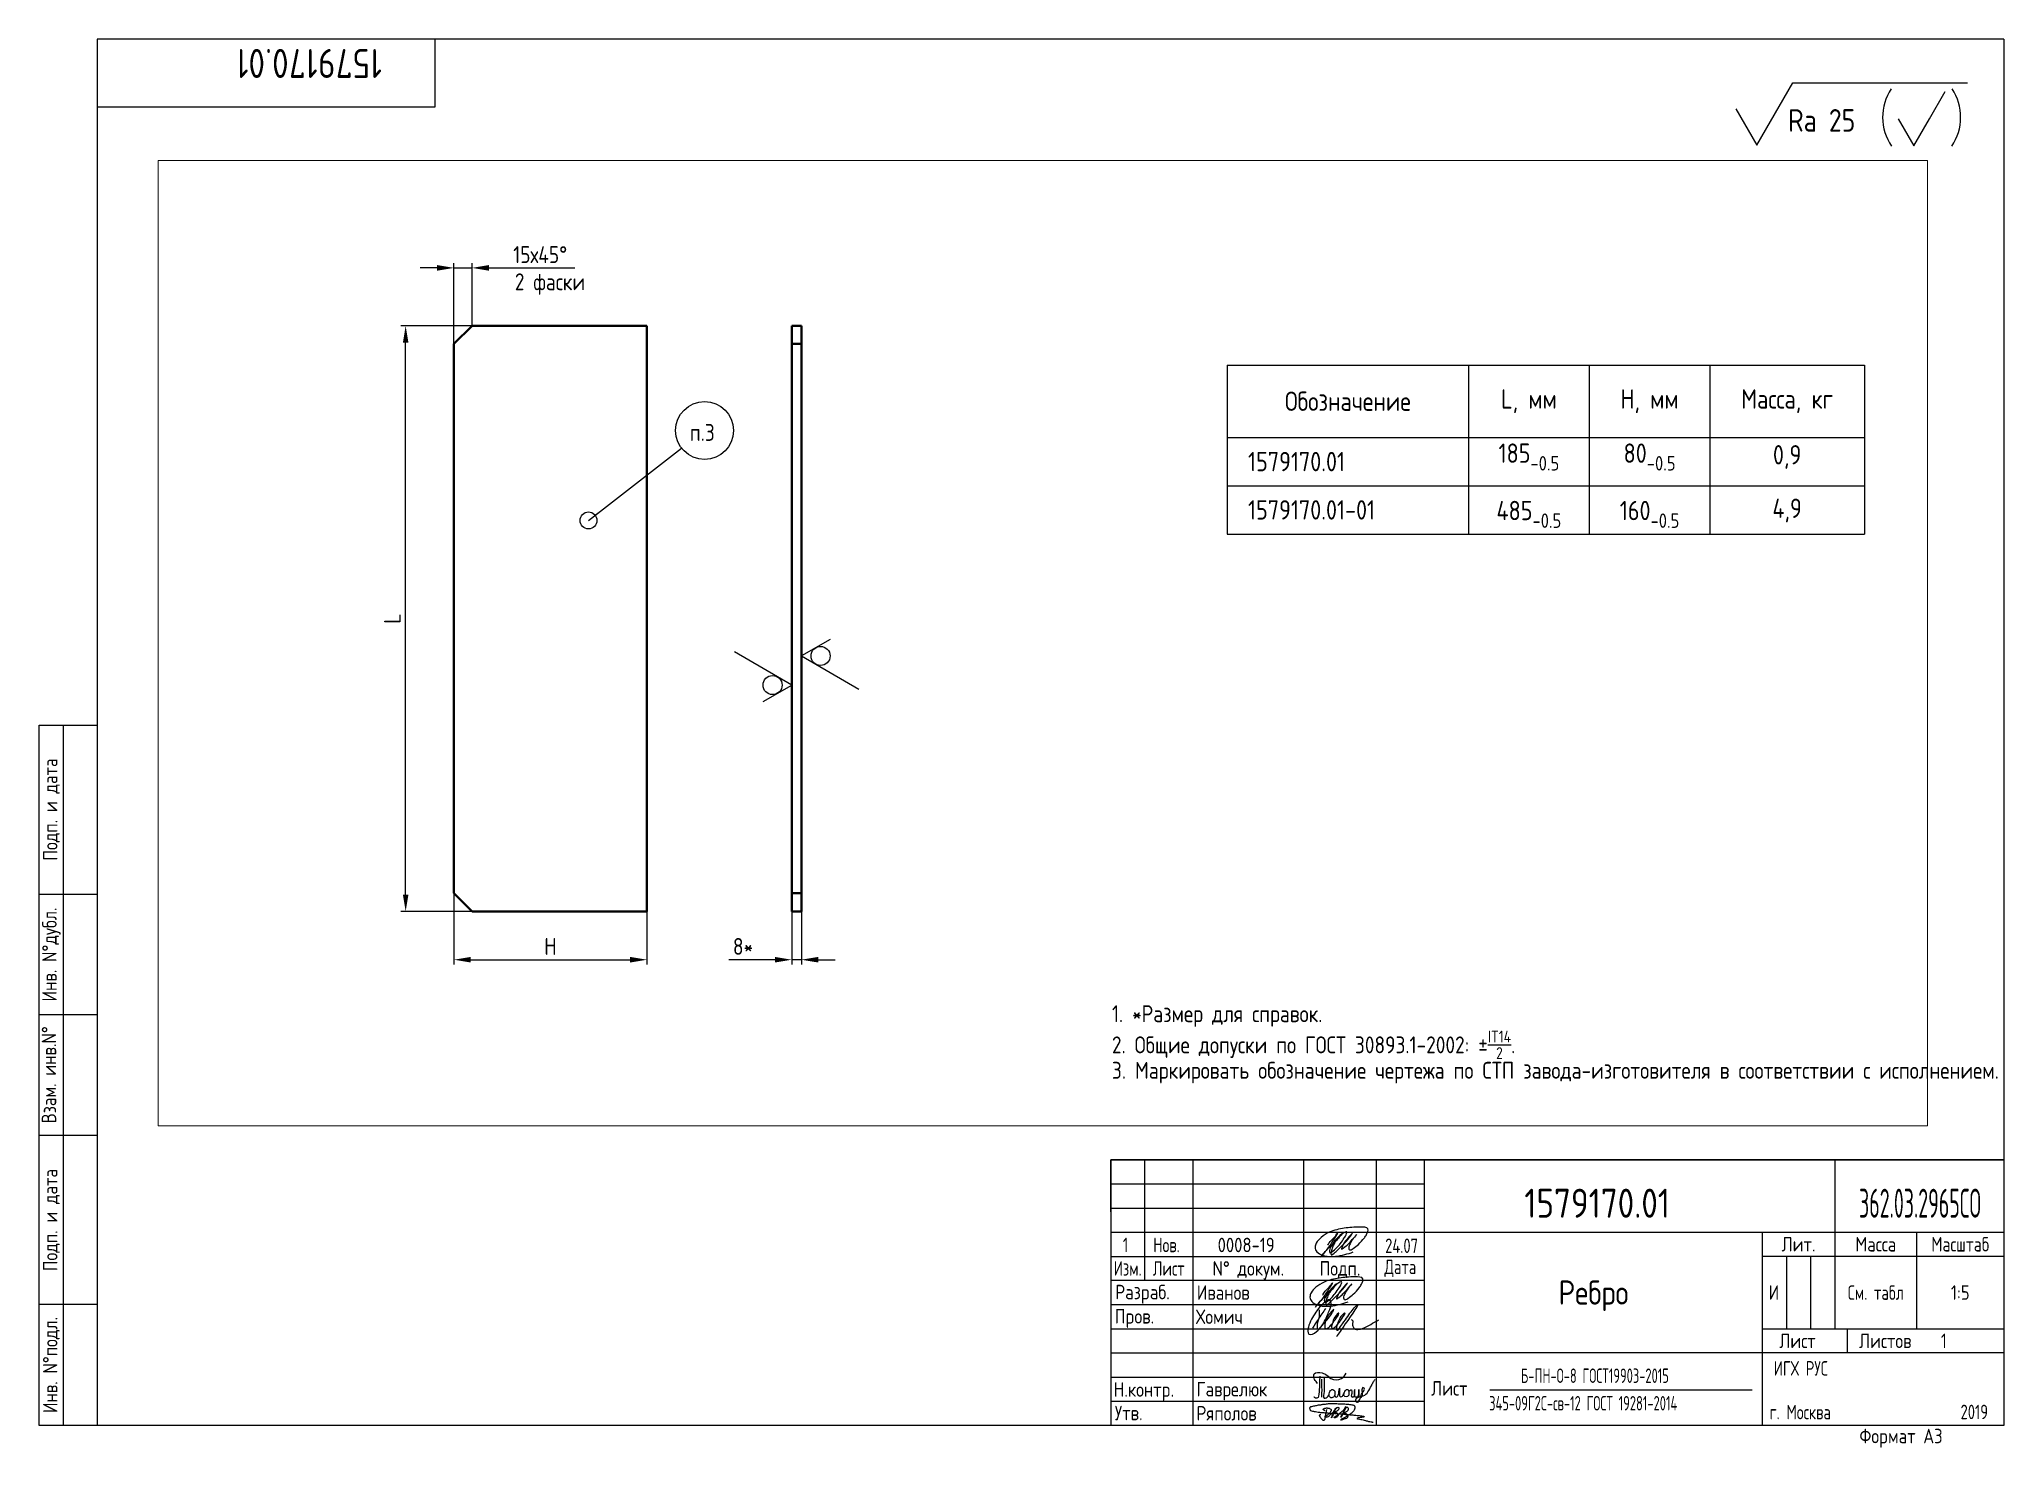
# Paper-space layout 'Лист1' of a CAD drawing. Header units: millimetres. Extents: x 7 to 414, y 0 to 291.
# The model-space entities are those that its viewports show. They can reach past a viewport. Long polylines and large blocks are cut down to what shows.
import ezdxf
from ezdxf.enums import TextEntityAlignment as Align

# ---------------------------------------------------------------- set-up
doc = ezdxf.new("R2010")
doc.units = ezdxf.units.MM
for name, color, linetype in [('12_SURFACE_FINISH', 7, 'Continuous'), ('Bord', 1, 'Continuous'), ('Cont', 6, 'Continuous'), ('Dim', 7, 'Continuous'), ('Text', 3, 'Continuous'), ('Textb', 6, 'Continuous'), ('Подписи', 10, 'Continuous')]:
    doc.layers.add(name, color=color, linetype=linetype)
doc.layers.add('AM_VIEWS', color=1, linetype='Continuous', lineweight=25, plot=False)
doc.layers.add('Con', color=6, linetype='Continuous', lineweight=40)
doc.layers.add('Основные', color=5, linetype='Continuous', lineweight=40)
doc.styles.add('Style1', font='romans.shx', dxfattribs={"width": 0.8})
doc.dimstyles.new('DIMSTYLE_1', dxfattribs={"dimtxt": 3.5, "dimasz": 3.5, "dimexe": 1, "dimexo": 0, "dimgap": 1, "dimtad": 1, "dimdec": 1, "dimlfac": 5, "dimtxsty": 'Style1', "dimcen": 0.09, "dimadec": 1, "dimazin": 2, "dimtp": 0.8, "dimtm": 0.8, "dimtfac": 1, "dimtdec": 1, "dimtofl": 0, "dimtmove": 0, "dimatfit": 3, "dimfxl": 1, "dimtolj": 1, "dimarcsym": 0})
doc.dimstyles.new('DIMSTYLE_1$0', dxfattribs={"dimtxt": 3.5, "dimasz": 3.5, "dimexe": 1, "dimexo": 0, "dimgap": 1, "dimtad": 1, "dimdec": 1, "dimlfac": 5, "dimtxsty": 'Style1', "dimcen": 0.09, "dimadec": 1, "dimazin": 2, "dimtp": 0.8, "dimtm": 0.8, "dimtfac": 1, "dimtdec": 1, "dimtofl": 0, "dimtmove": 0, "dimatfit": 3, "dimfxl": 1, "dimtolj": 1, "dimarcsym": 0})

# ---------------------------------------------------------------- blocks, each defined once
blk = doc.blocks.new('SYM_68_BL11', base_point=(382.01, 276.36))
at = {"layer": '12_SURFACE_FINISH', "color": 2, "linetype": 'Continuous'}
for p, q in [((361.75, 271.02), (369.18, 283.91)), ((369.18, 283.91), (405.36, 283.91)), ((397.52, 276.47), (400.77, 282.09)), ((357.42, 278.52), (361.75, 271.02)), ((391.02, 276.47), (394.27, 270.84)), ((394.27, 270.84), (397.52, 276.47))]:
    blk.add_line(p, q, dxfattribs=at)
for centre, start, end in [((398.55, 276.79), 146.7128, 214.1116), ((393.23, 276.79), 325.8884, 33.2872)]:
    blk.add_arc(centre, 10.74, start, end, dxfattribs=at)
at = {"layer": '12_SURFACE_FINISH', "color": 2, "linetype": 'Continuous', "style": 'Style1', "width": 0.8}
blk.add_text('Ra 25', height=4.667, dxfattribs=at).set_placement((368.23, 273.79))
blk = doc.blocks.new('A3')
at = {"layer": 'Bord'}
for p, q in [((230, 55), (295, 55)), ((230, 50), (295, 50)), ((230, 45), (295, 45)), ((370, 40), (370, 25)), ((375, 40), (375, 25)), ((230, 30), (295, 30)), ((230, 25), (295, 25)), ((230, 20), (295, 20)), ((230, 15), (295, 15)), ((230, 10), (295, 10))]:
    blk.add_line(p, q, dxfattribs=at)
at = {"layer": 'Cont'}
for p, q in [((415, 292), (20, 292)), ((20, 292), (20, 5)), ((90, 278), (90, 292)), ((415, 292), (415, 5)), ((20, 278), (90, 278)), ((8, 5), (8, 150)), ((8, 150), (20, 150)), ((13, 5), (13, 150)), ((8, 115), (20, 115)), ((20, 90), (8, 90)), ((20, 65), (8, 65)), ((230, 60), (415, 60)), ((415, 60), (230, 60)), ((230, 60), (230, 5)), ((237, 60), (237, 35)), ((247, 60), (247, 5)), ((270, 5), (270, 60)), ((285, 60), (285, 5)), ((295, 5), (295, 60)), ((380, 60), (380, 25)), ((295, 45), (415, 45)), ((365, 5), (365, 45)), ((397, 25), (397, 45)), ((230, 40), (295, 40)), ((415, 40), (365, 40)), ((295, 35), (230, 35)), ((20, 30), (8, 30)), ((365, 25), (415, 25)), ((382.57, 25), (382.57, 20)), ((415, 20), (295, 20)), ((20, 5), (8, 5)), ((415, 5), (20, 5))]:
    blk.add_line(p, q, dxfattribs=at)
at = {"layer": 'Text', "style": 'Style1', "width": 0.8}
for s, p in [('Подп. и дата', (10.5, 132.5)), ('Инв. N%%dдубл.', (10.5, 102.5)), ('Взам. инв.N%%d ', (10, 78.38)), ('Подп. и дата', (10.5, 47.5)), ('Инв. N%%dподл.', (10.5, 17.5))]:
    blk.add_text(s, height=3, rotation=90, dxfattribs=at).set_placement(p, align=Align.MIDDLE)
at = {"layer": 'Text', "style": 'Style1'}
for s, width, p in [('Лит.', 0.8, (372.5, 42.5)), ('Масса', 0.8, (388.5, 42.5)), ('Масштаб', 0.75, (406, 42.5)), ('Изм.', 0.7, (233.5, 37.5)), ('Лист', 0.7, (242, 37.5)), ('N%%d докум.', 0.8, (258.5, 37.5)), ('Подп.', 0.8, (277.5, 37.5)), ('Лист', 0.8, (372.27, 22.5)), ('Листов', 0.8, (390.47, 22.5))]:
    blk.add_text(s, height=3, dxfattribs=dict(at, width=width)).set_placement(p, align=Align.MIDDLE_CENTER)
at = {"layer": 'Text', "style": 'Style1', "width": 0.7}
for s, p in [('Дата', (290, 37.5)), ('ИГХ РУС', (372.96, 16.81))]:
    blk.add_text(s, height=3, dxfattribs=at).set_placement(p, align=Align.MIDDLE)
at = {"layer": 'Text', "style": 'Style1'}
for s, width, p in [('Разpаб.', 0.8, (230.92, 31.1)), ('Пpов.', 0.8, (230.84, 26.08)), ('Н.контp.', 0.8, (230.6, 10.92)), ('Утв.', 0.8, (230.84, 6.06)), ('г. Москва', 0.7, (366.52, 6.25)), ('Фоpмат А3', 0.8, (385.11, 1.29))]:
    blk.add_text(s, height=3, dxfattribs=dict(at, width=width)).set_placement(p)
for tag, p, width in [('ФИО', (249, 31), 0.8), ('И', (366.3, 31.02), 0.8), ('ФИО', (249, 26), 0.8), ('ГОСТ_СОРТАМЕНТА', (307, 14), 0.8), ('ФИО', (249, 11), 0.8), ('ФИО', (249, 6), 0.8), ('2007', (402.85, 6.29), 0.7)]:
    blk.add_attdef(tag, p, '', height=3, dxfattribs=dict(at, width=width))
at = {"layer": 'Text', "style": 'Style1', "width": 0.8}
for tag, p in [('200', (388.5, 32.5)), ('1:20', (406, 32.5))]:
    blk.add_attdef(tag, text='', height=3, dxfattribs=at).set_placement(p, align=Align.MIDDLE)
blk.add_attdef('СБОРОЧНЫЙ_ЧЕРТЕЖ', text='', height=3, dxfattribs=at).set_placement((330, 21.3), align=Align.CENTER)
blk.add_attdef('1', text='', height=3, dxfattribs=at).set_placement((409.59, 22.5), align=Align.MIDDLE_CENTER)
blk.add_attdef('ЛИСТ', text='', height=3, dxfattribs=at).set_placement((295.75, 12.5), align=Align.MIDDLE_LEFT)
at = {"layer": 'Text', "style": 'Style1', "width": 0.7}
blk.add_attdef('%%OГОСТ_ТЕХ._ТРЕБОВАНИЙ', text='', height=3, dxfattribs=at).set_placement((307, 8), align=Align.BOTTOM_LEFT)
at = {"layer": 'Textb', "style": 'Style1', "width": 0.8}
blk.add_attdef('1234567', (79, 290), '', height=6, rotation=180, dxfattribs=at)
blk.add_attdef('1234567', (333.4, 48), '', height=6, dxfattribs=at)
for tag, height, p in [('123ХЯ', 6, (393.62, 48)), ('НАИМЕНОВАНИЕ', 5, (330, 30))]:
    blk.add_attdef(tag, text='', height=height, dxfattribs=at).set_placement(p, align=Align.CENTER)
blk = doc.blocks.new('A$C63F45750')
at = {"layer": 'Text'}
for points, knots in [([(3.17, 2.37), (3.12, 2.38), (3.04, 2.41), (2.94, 2.5), (2.85, 2.57), (2.79, 2.69), (2.87, 2.77), (2.99, 2.84), (3.16, 2.89), (3.36, 2.93), (3.6, 2.95), (3.82, 2.92), (4.05, 2.87), (4.25, 2.78), (4.45, 2.63), (4.46, 2.42), (4.38, 2.26), (4.28, 2.1), (4.17, 1.94), (4.03, 1.78), (3.89, 1.62), (3.75, 1.52), (3.63, 1.43), (3.49, 1.36), (3.35, 1.3), (3.24, 1.25), (3.16, 1.21), (3.12, 1.15), (3.19, 1.1), (3.27, 1.09), (3.4, 1.07), (3.55, 1.07), (3.72, 1.12), (3.92, 1.19), (4.1, 1.34), (4.26, 1.51), (4.44, 1.65), (4.59, 1.81), (4.74, 1.93), (4.84, 2.04), (4.93, 2.14), (5.07, 2.29), (5.19, 2.53), (5.28, 2.68), (5.35, 2.96), (5.23, 2.66), (5.2, 2.44), (5.04, 2.09), (4.95, 1.81), (4.86, 1.57), (4.75, 1.31), (4.67, 1.12), (4.46, 0.78), (4.62, 1.17), (4.71, 1.45), (4.88, 1.74), (5.01, 2), (5.08, 2.19), (5.19, 2.4), (5.32, 2.58), (5.4, 2.75), (5.52, 2.89), (5.65, 3.04), (5.85, 3.1), (6.02, 3.03), (6.08, 2.87), (6.03, 2.7), (5.9, 2.51), (5.7, 2.37), (5.55, 2.23), (5.4, 2.17), (5.31, 2.12), (5.12, 2.09), (5.35, 2.07), (5.48, 2), (5.64, 1.93), (5.75, 1.8), (5.85, 1.67), (5.89, 1.54), (5.89, 1.37), (5.8, 1.2), (5.63, 1.06), (5.41, 0.94), (5.23, 0.86), (5.02, 0.92), (5.13, 1.1), (5.28, 1.16), (5.44, 1.27), (5.61, 1.36), (5.74, 1.46), (5.86, 1.53), (5.95, 1.61), (6.05, 1.69), (6.15, 1.77), (6.28, 1.87), (6.46, 2.02), (6.65, 2.19), (6.83, 2.37), (6.98, 2.49), (7.11, 2.61), (7.2, 2.74), (7.32, 2.84), (7.42, 2.97), (7.48, 3.08), (7.48, 3.27), (7.34, 3.08), (7.28, 2.94), (7.18, 2.69), (7.1, 2.46), (7, 2.22), (6.93, 1.98), (6.83, 1.78), (6.73, 1.55), (6.67, 1.34), (6.6, 1.14), (6.56, 1.03), (6.39, 0.99), (6.62, 1.33), (6.75, 1.54), (6.93, 1.87), (7.05, 2.08), (7.18, 2.32), (7.33, 2.6), (7.47, 2.89), (7.6, 3.07), (7.79, 3.18), (7.95, 3.01), (8, 2.81), (7.99, 2.62), (7.94, 2.46), (7.83, 2.33), (7.69, 2.22), (7.53, 2.11), (7.37, 2.03), (7.21, 1.99), (7.11, 1.97), (6.89, 1.98), (7.07, 1.94), (7.15, 1.9), (7.27, 1.88), (7.39, 1.84), (7.52, 1.81), (7.62, 1.72), (7.7, 1.62), (7.78, 1.51), (7.83, 1.39), (7.87, 1.26), (7.88, 1.13), (7.86, 0.99), (7.75, 0.88), (7.6, 0.77), (7.4, 0.73), (7.19, 0.66), (6.97, 0.55), (6.71, 0.48), (6.57, 0.44), (6.42, 0.42), (6.52, 0.58), (6.61, 0.64), (6.81, 0.78), (7.06, 0.89), (7.33, 1.04), (7.55, 1.16), (7.7, 1.24), (7.84, 1.32), (7.99, 1.43), (8.21, 1.58), (8.48, 1.76), (8.74, 1.95), (8.97, 2.12), (9.1, 2.29), (9.23, 2.44), (9.3, 2.6), (9.37, 2.74), (9.42, 2.92), (9.45, 3.13), (9.21, 3.48), (8.67, 3.59), (8.09, 3.63), (7.57, 3.66), (7.06, 3.74), (6.57, 3.75), (6.09, 3.74), (5.67, 3.78), (5.28, 3.78), (4.96, 3.81), (4.65, 3.83), (4.31, 3.82), (3.97, 3.79), (3.61, 3.74), (3.22, 3.67), (2.86, 3.66), (2.53, 3.61), (2.18, 3.52), (1.78, 3.54), (1.38, 3.37), (0.96, 3.35), (0.58, 3.24), (0.25, 3.19), (0.03, 3.06), (-0.03, 2.83), (0.02, 2.6), (0.26, 2.38), (0.59, 2.33), (1, 2.2), (1.48, 2.15), (1.93, 2.05), (2.35, 2.02), (2.72, 2.01), (3.11, 1.94), (3.68, 1.94), (4.25, 1.83), (4.91, 1.87), (5.53, 1.76), (6.13, 1.72), (6.73, 1.71), (7.32, 1.62), (7.99, 1.55), (8.64, 1.54), (9.16, 1.46), (9.61, 1.42), (10.03, 1.4), (10.41, 1.32), (10.73, 1.29), (11.01, 1.24), (11.18, 1.23), (11.42, 1.14), (11.18, 1.06), (11.01, 1.03), (10.71, 0.98), (10.37, 0.92), (10.1, 0.91), (9.65, 0.75), (10.22, 0.67), (10.54, 0.59), (11.08, 0.47), (11.61, 0.35), (12.17, 0.15), (12.64, 0.08), (12.98, 0.03), (13.11, 0.01), (13.18, 0)], [0, 0, 0, 0, 0.153866, 0.270441, 0.388867, 0.510533, 0.592156, 0.71333, 0.90842, 1.11344, 1.349254, 1.61246, 1.782219, 2.047249, 2.291879, 2.451528, 2.651081, 2.806158, 3.017979, 3.227348, 3.462381, 3.633009, 3.75766, 3.920516, 4.080796, 4.214529, 4.291786, 4.349969, 4.397594, 4.50822, 4.594826, 4.799244, 4.954392, 5.128468, 5.437537, 5.632649, 5.842485, 6.094987, 6.293219, 6.410959, 6.551192, 6.687808, 7.022147, 7.294342, 7.425356, 7.52079, 7.946481, 8.313051, 8.59833, 8.833695, 9.090496, 9.427695, 9.601191, 9.883219, 10.093306, 10.673943, 10.798776, 10.974628, 11.287247, 11.486184, 11.648652, 11.848902, 12.027194, 12.25348, 12.40059, 12.537783, 12.716293, 12.91523, 13.208551, 13.438489, 13.549668, 13.67779, 13.77127, 13.930001, 14.029091, 14.272112, 14.434836, 14.547084, 14.739051, 14.830983, 15.061241, 15.268922, 15.500489, 15.788979, 15.879568, 16.024283, 16.221854, 16.418714, 16.593102, 16.783247, 16.91018, 17.018213, 17.135263, 17.278205, 17.430482, 17.620087, 17.979626, 18.191789, 18.388716, 18.565718, 18.714854, 18.857929, 19.039974, 19.171375, 19.283034, 19.400085, 19.618058, 19.882245, 20.150781, 20.377854, 20.649532, 20.89723, 21.042543, 21.40016, 21.557817, 21.667145, 21.752781, 21.926256, 22.412297, 22.813145, 22.961412, 23.171289, 23.607257, 23.940428, 24.110007, 24.291214, 24.48084, 24.697609, 24.904078, 25.034245, 25.218018, 25.407651, 25.573473, 25.787447, 25.930292, 26.051316, 26.18846, 26.285312, 26.406799, 26.52425, 26.630463, 26.793722, 26.898606, 27.029313, 27.171012, 27.314101, 27.419918, 27.580557, 27.709367, 27.829268, 28.024364, 28.266961, 28.41242, 28.705761, 28.989137, 29.187748, 29.233768, 29.332802, 29.529535, 29.667094, 30.039923, 30.332117, 30.61061, 30.769982, 30.856778, 31.109923, 31.313488, 31.656425, 32.066331, 32.296628, 32.49714, 32.710276, 32.891468, 33.014834, 33.177747, 33.444503, 33.618009, 34.409008, 34.914636, 35.419802, 35.95397, 36.458179, 36.88069, 37.388403, 37.738353, 38.034261, 38.353468, 38.693154, 39.037638, 39.391136, 39.787481, 40.203773, 40.488977, 40.784975, 41.26625, 41.668005, 42.070065, 42.499388, 42.869834, 43.079573, 43.213439, 43.554591, 43.717296, 44.153724, 44.506336, 45.019111, 45.587859, 45.90191, 46.270392, 46.703958, 47.093115, 47.952647, 48.44014, 49.079253, 49.808223, 50.268654, 50.851051, 51.604831, 52.298429, 52.776925, 53.1907, 53.661988, 54.042386, 54.348524, 54.616841, 54.853814, 54.983777, 55.126096, 55.333328, 55.613101, 56.008732, 56.315809, 56.59982, 56.87931, 57.399251, 57.889617, 58.432507, 59.066698, 59.660314, 59.862668, 60.07277, 60.07277, 60.07277, 60.07277]), ([(2.31, 1.53), (2.26, 1.52), (2.17, 1.51), (2.06, 1.48), (1.93, 1.38), (2.07, 1.25), (2.14, 1.11), (2.26, 0.93), (2.39, 0.72), (2.57, 0.54), (2.71, 0.44), (2.86, 0.4), (3.02, 0.43), (3.14, 0.54), (3.21, 0.79), (3.25, 1.07), (3.31, 1.4), (3.35, 1.67), (3.38, 1.92), (3.47, 2.19), (3.5, 2.43), (3.54, 2.59), (3.56, 2.64)], [0, 0, 0, 0, 0.15847, 0.269731, 0.363591, 0.555514, 0.688037, 0.848606, 1.204359, 1.433632, 1.58673, 1.729549, 1.880686, 2.057874, 2.19169, 2.63505, 2.928153, 3.184121, 3.441863, 3.696117, 4.025873, 4.178055, 4.178055, 4.178055, 4.178055])]:
    blk.add_open_spline(points, degree=3, knots=knots, dxfattribs=at)
blk = doc.blocks.new('A$C4F4A4F5D')
at = {"layer": 'Основные', "lineweight": 25}
for points, knots in [([(0.76, 2.84), (0.53, 3.07), (0.02, 3.58), (-0.25, 5.26), (1.65, 5.12), (2.72, 4.57), (3.71, 3.46), (5.71, 3.44), (6.39, 4.52), (6.67, 4.97)], [0, 0, 0, 0, 0.995549, 2.196439, 3.853213, 4.970011, 6.02292, 8.170898, 9.705386, 9.705386, 9.705386, 9.705386]), ([(1.19, 4.34), (1.17, 3.4), (1.13, 2.06), (0.98, -0.44), (0.2, -0.16), (0.03, -0.03), (0, 0)], [0, 0, 0, 0, 3.274293, 4.654149, 5.171803, 5.30168, 5.30168, 5.30168, 5.30168]), ([(2.1, 4.21), (2.1, 3.72), (2.08, 2.67), (2.22, 1.45), (1.71, -0.56), (3.23, 0.14), (3.06, 1.09), (3.85, 1.74), (4.43, 1.17), (4.31, 0.54), (4.11, -0.15), (3.33, -0.21), (3.11, 0.28), (3.13, 0.53), (3.14, 0.66)], [0, 0, 0, 0, 1.402041, 3.063923, 4.415037, 5.298701, 6.374637, 7.087927, 7.603499, 8.330482, 8.911132, 9.613125, 9.996533, 10.366919, 10.366919, 10.366919, 10.366919]), ([(1.58, 3.74), (1.58, 3.25), (1.58, 2.32), (1.61, 1.07), (1.55, 0.31), (1.53, 0)], [0, 0, 0, 0, 1.453969, 2.804084, 3.740223, 3.740223, 3.740223, 3.740223]), ([(4.28, 0.44), (4.31, 0.37), (4.37, 0.25), (4.41, 0.06), (4.62, -0.05), (5, 0.18), (5.14, 0.84), (5.2, 1.3), (5.31, 2.06), (5.31, 1.17), (5.3, 0.78), (5.2, 0.26), (5.58, -0.01), (5.91, 0.16), (6.08, 0.5), (6.26, 0.9), (6.43, 1.31), (6.72, 1.59), (7.17, 1.58), (7.18, 1.05), (7.31, 0.57), (6.99, 0.02), (6.34, -0.02), (6.17, 0.51), (6.24, 0.79), (6.27, 0.92)], [0, 0, 0, 0, 0.247339, 0.413433, 0.559308, 0.874045, 1.558567, 2.392422, 2.645523, 3.22433, 3.719885, 4.231527, 4.573657, 4.879974, 5.190145, 5.704595, 6.19318, 6.529505, 6.863422, 7.269696, 7.83948, 8.395909, 8.926487, 9.378613, 9.791445, 9.791445, 9.791445, 9.791445]), ([(7.18, 1.27), (7.27, 1.3), (7.44, 1.37), (7.78, 1.56), (7.87, 1.06), (7.83, 0.71), (7.66, -0.05), (8.07, 0.01), (8.43, 0.12), (8.39, 0.68), (8.46, 1.9), (8.39, 0.94), (8.43, 0.6), (8.37, 0.05), (8.74, 0.07), (9.11, -0.03), (9.26, 0.49), (9.33, 0.95), (9.27, 1.34), (9.32, 1.77), (9.28, 0.91), (9.34, 0.6), (9.2, 0.14), (9.65, -0.01), (9.83, 0.61), (10.14, 1.03), (10.6, 1.72), (9.95, 2.11), (9.91, 1.23), (10.07, 0.69), (9.92, 0), (9.35, -0.37), (8.95, -1.56), (8.34, 0.07), (10.28, -0.02), (11.26, 1.1), (11.82, 2.15), (12.24, 3.04), (12.52, 3.46), (12.65, 3.65)], [0, 0, 0, 0, 0.305783, 0.619019, 0.796582, 1.5526, 2.082394, 2.34716, 2.5822, 3.136594, 4.040413, 4.363654, 5.267311, 5.441668, 5.78494, 6.114287, 6.466434, 7.104395, 7.620812, 7.679251, 8.272982, 8.692439, 9.1059, 9.338721, 9.784511, 10.568279, 11.297869, 11.566962, 12.285888, 12.851793, 13.545205, 14.102749, 15.055561, 15.671649, 17.422398, 18.699613, 20.16544, 20.963871, 21.66672, 21.66672, 21.66672, 21.66672])]:
    blk.add_open_spline(points, degree=3, knots=knots, dxfattribs=at)
blk = doc.blocks.new('*D7')
at = {"layer": 'Defpoints', "color": 0, "linetype": 'Continuous', "transparency": 16777216}
for p in [(61.76, 52.11), (101.76, 48.36), (101.76, 38.36)]:
    blk.add_point(p, dxfattribs=at)
at = {"layer": 'Dim', "color": 0, "linetype": 'Continuous', "lineweight": -2, "transparency": 16777216}
for p, q in [((61.76, 52.11), (61.76, 37.36)), ((101.76, 48.36), (101.76, 37.36)), ((65.26, 38.36), (98.26, 38.36))]:
    blk.add_line(p, q, dxfattribs=at)
at = {"layer": 'Dim', "color": 0, "linetype": 'Continuous', "transparency": 16777216}
for points in [[(65.26, 38.94), (65.26, 37.78), (61.76, 38.36)], [(98.26, 38.94), (98.26, 37.78), (101.76, 38.36)]]:
    blk.add_solid(points, dxfattribs=at)
at = {"layer": 'Dim', "linetype": 'Continuous', "transparency": 16777216, "insert": (81.75, 42.86), "char_height": 3.5, "attachment_point": 2, "style": 'Style1'}
blk.add_mtext('\\A1;H', dxfattribs=at)
blk = doc.blocks.new('*D8')
at = {"layer": 'Defpoints', "color": 0, "linetype": 'Continuous', "transparency": 16777216}
for p in [(131.75, 48.36), (133.75, 48.36), (131.75, 38.36)]:
    blk.add_point(p, dxfattribs=at)
at = {"layer": 'Dim', "color": 0, "linetype": 'Continuous', "lineweight": -2, "transparency": 16777216}
for p, q in [((131.75, 48.36), (131.75, 37.36)), ((133.75, 48.36), (133.75, 37.36)), ((128.25, 38.36), (118.75, 38.36)), ((133.75, 38.36), (131.75, 38.36)), ((137.25, 38.36), (140.75, 38.36))]:
    blk.add_line(p, q, dxfattribs=at)
at = {"layer": 'Dim', "color": 0, "linetype": 'Continuous', "transparency": 16777216}
for points in [[(128.25, 38.94), (128.25, 37.78), (131.75, 38.36)], [(137.25, 38.94), (137.25, 37.78), (133.75, 38.36)]]:
    blk.add_solid(points, dxfattribs=at)
at = {"layer": 'Dim', "linetype": 'Continuous', "transparency": 16777216, "insert": (123.75, 42.86), "char_height": 3.5, "attachment_point": 3, "style": 'Style1'}
blk.add_mtext('\\A1;8*', dxfattribs=at)
blk = doc.blocks.new('*D9')
at = {"layer": 'Defpoints', "color": 0, "linetype": 'Continuous', "transparency": 16777216}
for p in [(51.76, 169.61), (65.51, 169.61), (65.51, 48.36)]:
    blk.add_point(p, dxfattribs=at)
at = {"layer": 'Dim', "color": 0, "linetype": 'Continuous', "lineweight": -2, "transparency": 16777216}
for p, q in [((65.51, 169.61), (50.76, 169.61)), ((51.76, 51.86), (51.76, 166.11)), ((65.51, 48.36), (50.76, 48.36))]:
    blk.add_line(p, q, dxfattribs=at)
at = {"layer": 'Dim', "color": 0, "linetype": 'Continuous', "transparency": 16777216}
for points in [[(51.18, 166.11), (52.34, 166.11), (51.76, 169.61)], [(51.18, 51.86), (52.34, 51.86), (51.76, 48.36)]]:
    blk.add_solid(points, dxfattribs=at)
at = {"layer": 'Dim', "linetype": 'Continuous', "transparency": 16777216, "insert": (47.26, 108.98), "char_height": 3.5, "attachment_point": 2, "rotation": 90, "style": 'Style1'}
blk.add_mtext('\\A1;L', dxfattribs=at)
blk = doc.blocks.new('MARKIROVANIE_BL10', base_point=(145.5, 230.74))
at = {"color": 7, "linetype": 'Continuous'}
blk.add_circle((145.5, 230.74), 6, dxfattribs=at)
at = {"color": 2, "linetype": 'Continuous', "style": 'Style1', "width": 0.8}
blk.add_text('п.3', height=3.5, dxfattribs=at).set_placement((142.45, 228.58))
blk = doc.blocks.new('SF1_BL12', base_point=(208.55, 182.33))
at = {"layer": '12_SURFACE_FINISH', "color": 2, "linetype": 'Continuous'}
for p, q in [((208.54, 187.48), (202.61, 184.05)), ((202.61, 184.05), (208.54, 180.63)), ((208.54, 180.63), (214.49, 177.19))]:
    blk.add_line(p, q, dxfattribs=at)
blk.add_circle((206.58, 184.05), 1.98, dxfattribs=at)
blk = doc.blocks.new('SF2_BL13', base_point=(194.67, 179.75))
at = {"layer": '12_SURFACE_FINISH', "color": 2, "linetype": 'Continuous'}
for p, q in [((194.68, 181.45), (188.73, 184.89)), ((200.61, 178.03), (194.68, 181.45)), ((194.68, 174.6), (200.61, 178.03))]:
    blk.add_line(p, q, dxfattribs=at)
blk.add_circle((196.64, 178.03), 1.98, dxfattribs=at)
blk = doc.blocks.new('*D10')
at = {"layer": 'Defpoints', "color": 0, "transparency": 16777216}
for p in [(65.51, 181.61), (65.51, 169.61), (61.76, 165.86)]:
    blk.add_point(p, dxfattribs=at)
at = {"layer": 'Dim', "color": 0, "lineweight": -2, "transparency": 16777216}
for p, q in [((58.26, 181.61), (54.76, 181.61)), ((61.76, 165.86), (61.76, 182.61)), ((61.76, 181.61), (65.51, 181.61)), ((65.51, 169.61), (65.51, 182.61)), ((69.01, 181.61), (86.78, 181.61))]:
    blk.add_line(p, q, dxfattribs=at)
at = {"layer": 'Dim', "color": 0, "transparency": 16777216}
for points in [[(58.26, 182.19), (58.26, 181.03), (61.76, 181.61)], [(69.01, 182.19), (69.01, 181.03), (65.51, 181.61)]]:
    blk.add_solid(points, dxfattribs=at)
at = {"layer": 'Dim', "color": 0, "transparency": 16777216, "insert": (79.64, 184.36), "char_height": 3.5, "attachment_point": 5, "style": 'Style1'}
blk.add_mtext('\\A1;15х45%%D', dxfattribs=at)

msp = doc.modelspace()

# ---------------------------------------------------------------- linework, layer by layer
at = {"layer": 'Con', "linetype": 'Continuous'}
for p, q in [((65.51, 169.61), (61.76, 165.86)), ((101.76, 169.61), (65.51, 169.61)), ((101.76, 48.36), (101.76, 169.61)), ((131.754, 48.36), (131.754, 169.61)), ((133.754, 169.61), (131.754, 169.61)), ((133.754, 169.61), (133.754, 48.36)), ((61.76, 165.86), (61.76, 52.11)), ((131.754, 95.233), (131.754, 165.86)), ((133.754, 165.86), (131.754, 165.86)), ((133.754, 101.256), (133.754, 165.86)), ((61.76, 52.11), (65.51, 48.36)), ((133.754, 52.11), (131.754, 52.11)), ((65.51, 48.36), (101.76, 48.36)), ((133.754, 48.36), (131.754, 48.36))]:
    msp.add_line(p, q, dxfattribs=at)

# ---------------------------------------------------------------- block references
at = {"layer": '12_SURFACE_FINISH', "color": 2, "linetype": 'Continuous'}
for name, p in [('SF2_BL13', (125.813, 96.951)), ('SF1_BL12', (139.694, 99.538))]:
    msp.add_blockref(name, p, dxfattribs=at)
at = {"layer": 'Bord', "linetype": 'Continuous'}
msp.add_blockref('MARKIROVANIE_BL10', (113.681, 147.94), dxfattribs=at)

# ---------------------------------------------------------------- texts
at = {"layer": 'Dim', "linetype": 'Continuous', "insert": (88.929, 180.482), "char_height": 3.5, "attachment_point": 3, "style": 'Style1'}
msp.add_mtext('\\A1;2 фаски', dxfattribs=at)

# ---------------------------------------------------------------- dimensions: what is measured, and where the dimension line sits
at = {"layer": 'Dim'}
dim = msp.add_linear_dim(base=(65.51, 181.61), p1=(61.76, 165.86), p2=(65.51, 169.61), text='<>х45%%D', dimstyle='DIMSTYLE_1$0', override={"dimtxt": 3.5, "dimasz": 3.5, "dimlfac": 4, "dimpost": '', "dimtxsty": 'Style1', "dimtofl": 1}, dxfattribs=at)
dim.commit()
dim.dimension.update_dxf_attribs({"geometry": '*D10', "text_midpoint": (79.644, 184.36)})
at = {"layer": 'Dim', "linetype": 'Continuous'}
for base, p1, p2, angle, text, override, picture, middle in [((51.76, 169.61), (65.51, 48.36), (65.51, 169.61), 90, 'L', {"dimtxt": 3.5, "dimasz": 3.5, "dimexe": 1, "dimrnd": 0, "dimtxsty": 'Style1', "dimdle": 1, "dimclrt": 256, "dimtol": 0, "dimlim": 0, "dimtp": 0.2, "dimtm": 0.2, "dimtfac": 1, "dimtdec": 4, "dimtofl": 1, "dimtolj": 1, "dimtzin": 8}, '*D9', (51.76, 108.977)), ((131.754, 38.36), (133.754, 48.36), (131.754, 48.36), 180, '8*', {"dimdle": 1, "dimclrt": 256, "dimtp": 1.2, "dimtm": 1.2, "dimtdec": 4, "dimtofl": 1}, '*D8', (121.754, 38.36))]:
    dim = msp.add_linear_dim(base=base, p1=p1, p2=p2, angle=angle, text=text, dimstyle='DIMSTYLE_1', override=override, dxfattribs=at)
    dim.commit()
    dim.dimension.update_dxf_attribs({"geometry": picture, "text_midpoint": middle, "dimtype": 160})
dim = msp.add_linear_dim(base=(101.76, 38.36), p1=(61.76, 52.11), p2=(101.76, 48.36), text='H', dimstyle='DIMSTYLE_1', override={"dimtxt": 3.5, "dimasz": 3.5, "dimexe": 1, "dimrnd": 0, "dimtxsty": 'Style1', "dimdle": 1, "dimclrt": 256, "dimtol": 0, "dimlim": 0, "dimtp": 0.8, "dimtm": 0.8, "dimtfac": 1, "dimtdec": 4, "dimtofl": 1, "dimtolj": 1, "dimtzin": 8}, dxfattribs=at)
dim.commit()
dim.dimension.update_dxf_attribs({"geometry": '*D7', "text_midpoint": (81.753, 38.36), "dimtype": 160})

# ---------------------------------------------------------------- leaders
msp.add_leader([(89.635, 129.323), (108.937, 144.267)], dimstyle='DIMSTYLE_1', override={"dimasz": 3.5, "dimtad": 0, "dimldrblk": 'DOTBLANK'}, dxfattribs=at)

psp = doc.layouts.new('Лист1')

# ---------------------------------------------------------------- linework, layer by layer
at = {"layer": 'Bord', "linetype": 'Continuous'}
for p, q in [((253.3, 223.72), (385.3, 223.72)), ((253.3, 223.72), (253.3, 188.72)), ((303.3, 223.72), (303.3, 188.72)), ((328.3, 223.72), (328.3, 188.72)), ((353.3, 223.72), (353.3, 188.72)), ((385.3, 223.72), (385.3, 188.72)), ((253.3, 208.72), (385.3, 208.72)), ((253.3, 198.72), (385.3, 198.72)), ((253.3, 188.72), (385.3, 188.72))]:
    psp.add_line(p, q, dxfattribs=at)
at = {"layer": 'Cont'}
for p in [(229.17, 48.35), (294.17, 59.16)]:
    psp.add_line(p, (229.17, 59.16), dxfattribs=at)
at = {"layer": 'Text'}
psp.add_line((307.68, 11.54), (362.09, 11.54), dxfattribs=at)
at = {"layer": 'Подписи'}
for points, knots in [([(277.01, 43.81), (276.52, 43.37), (275.66, 42.58), (274.85, 41.3), (274.36, 40.44), (274.59, 39.8), (275.29, 40.33), (275.9, 40.81), (276.81, 41.83), (277.48, 42.89), (277.94, 43.53), (278.15, 44.31), (277.41, 44.01), (276.85, 43.58), (276.23, 42.75), (275.55, 42.08), (275.2, 41.27), (274.86, 40.47), (274.76, 39.92), (274.81, 39.32), (275.53, 39.81), (276.21, 40.53), (277.52, 41.79), (278.4, 42.73), (279.79, 44.63), (277.77, 42.33), (277.4, 41.84), (276.86, 40.48), (278.23, 41.51), (278.59, 41.93), (280.67, 44.25), (279.22, 42.7), (278.84, 41.89), (278.34, 41.08), (278.65, 40.29), (279.66, 40.93), (280.54, 41.66), (281.56, 42.72), (282.23, 43.72), (282.82, 45.22), (279.98, 45.26), (277.7, 45.05), (274.73, 44.46), (272.84, 43.22), (271.75, 42.15), (271.38, 40.99), (271.86, 39.93), (272.91, 39.41), (274.23, 39.1), (275.83, 39.12), (277.62, 39.48), (278.82, 39.87), (279.4, 40.06)], [0, 0, 0, 0, 1.9755, 3.453266, 4.599682, 4.791473, 5.145238, 6.497385, 7.664272, 9.094306, 10.114998, 10.459762, 10.811562, 11.792042, 12.959743, 13.767676, 14.660412, 15.605031, 16.245448, 16.572031, 16.925795, 18.146901, 20.185044, 21.789331, 22.951009, 24.626743, 26.592474, 27.035558, 27.450584, 30.017364, 31.457812, 32.594833, 33.885024, 34.80449, 35.192074, 35.984441, 37.373068, 39.207782, 40.066553, 41.248724, 42.851981, 46.196805, 49.405498, 51.42283, 52.958607, 53.90671, 54.859511, 56.175895, 57.248919, 58.950609, 60.891135, 62.727304, 62.727304, 62.727304, 62.727304]), ([(274.13, 41.44), (274.28, 41.72), (274.64, 42.38), (275.45, 42.93), (276.71, 44.87), (274.5, 41.27), (273.86, 40.41), (272.05, 38.29), (274.2, 40.92), (275.11, 41.66), (275.61, 42.07)], [0, 0, 0, 0, 0.949687, 2.182955, 3.211934, 5.843898, 8.089363, 9.295303, 11.182264, 13.603818, 13.603818, 13.603818, 13.603818]), ([(275.95, 33.5), (275.45, 33.05), (274.6, 32.27), (273.79, 30.99), (273.3, 30.13), (273.53, 29.49), (274.23, 30.02), (274.84, 30.5), (275.74, 31.52), (276.42, 32.58), (276.88, 33.22), (277.09, 34), (276.35, 33.7), (275.79, 33.27), (275.17, 32.44), (274.49, 31.77), (274.13, 30.95), (273.8, 30.16), (273.7, 29.61), (273.74, 29), (274.47, 29.49), (275.15, 30.22), (276.46, 31.48), (277.34, 32.42), (278.73, 34.32), (276.71, 32.02), (276.34, 31.53), (275.8, 30.17), (277.16, 31.2), (277.53, 31.62), (279.6, 33.94), (278.16, 32.39), (277.78, 31.58), (277.28, 30.77), (277.58, 29.98), (278.6, 30.62), (279.48, 31.35), (280.5, 32.4), (281.17, 33.41), (281.76, 34.91), (278.92, 34.95), (276.64, 34.74), (273.67, 34.15), (271.78, 32.9), (270.68, 31.84), (270.32, 30.68), (270.8, 29.61), (271.85, 29.1), (273.17, 28.79), (274.77, 28.81), (276.56, 29.17), (277.76, 29.56), (278.34, 29.75)], [0, 0, 0, 0, 1.9755, 3.453266, 4.599682, 4.791473, 5.145238, 6.497385, 7.664272, 9.094306, 10.114998, 10.459762, 10.811562, 11.792042, 12.959743, 13.767676, 14.660412, 15.605031, 16.245448, 16.572031, 16.925795, 18.146901, 20.185044, 21.789331, 22.951009, 24.626743, 26.592474, 27.035558, 27.450584, 30.017364, 31.457812, 32.594833, 33.885024, 34.80449, 35.192074, 35.984441, 37.373068, 39.207782, 40.066553, 41.248724, 42.851981, 46.196805, 49.405498, 51.42283, 52.958607, 53.90671, 54.859511, 56.175895, 57.248919, 58.950609, 60.891135, 62.727304, 62.727304, 62.727304, 62.727304]), ([(273.07, 31.13), (273.22, 31.41), (273.58, 32.07), (274.39, 32.62), (275.65, 34.56), (273.44, 30.96), (272.8, 30.1), (270.99, 27.98), (273.14, 30.61), (274.04, 31.34), (274.55, 31.76)], [0, 0, 0, 0, 0.949687, 2.182955, 3.211934, 5.843898, 8.089363, 9.295303, 11.182264, 13.603818, 13.603818, 13.603818, 13.603818]), ([(272.34, 28.06), (272.38, 27.47), (272.46, 26.22), (271.71, 25.14), (272.04, 23.86), (273.36, 25.22), (273.79, 26.44), (274.6, 28.25), (275.06, 29.41), (274.32, 30.4), (272.84, 29.16), (271.54, 27.54), (270.26, 25.33), (269.92, 23.74), (270.31, 22.57), (271.92, 23.53), (273.03, 24.93), (274.25, 26.31), (275.02, 27.36), (275.66, 28.59), (274.64, 27.45), (273.97, 26.59), (273.45, 25.59), (273.5, 23.84), (274.86, 24.79), (275.32, 25.67), (276.01, 26.4), (276.83, 27.97), (275.32, 26.39), (275.2, 25.47), (274.82, 24.68), (275.07, 24.05), (275.96, 24.79), (276.52, 25.46), (277.09, 26.31), (278.08, 27.77), (276.98, 26.96), (276.56, 26.25), (276.15, 25.24), (275.87, 24.52), (275.98, 23.47), (277.7, 25.93), (278.48, 27), (279.56, 28.53), (281.23, 30), (277.49, 24.86), (276.4, 23.18), (275.93, 22.48)], [0, 0, 0, 0, 1.694377, 3.611891, 4.07736, 4.60447, 7.711907, 8.884558, 10.553021, 11.020313, 12.085944, 14.869427, 18.302412, 19.195025, 19.797312, 21.447957, 22.845763, 25.833596, 26.383869, 27.255355, 28.272531, 28.907972, 30.992725, 31.763238, 32.806058, 34.265897, 35.053159, 36.16987, 37.377204, 38.774687, 39.574428, 39.857371, 40.446901, 41.989311, 42.846158, 44.082314, 44.70121, 45.674294, 46.914256, 47.749726, 48.21214, 49.32338, 53.084538, 54.488933, 54.79415, 59.273817, 62.52012, 62.52012, 62.52012, 62.52012]), ([(273.68, 28.38), (273.15, 27.62), (272.21, 26.28), (271.36, 24.88), (270.99, 24.28)], [0, 0, 0, 0, 2.789819, 4.905952, 4.905952, 4.905952, 4.905952]), ([(278.96, 26.05), (279.07, 26.01), (279.38, 25.89), (279.25, 25.21), (279.25, 24.54), (279.93, 23.91), (281.86, 24.24), (283.29, 25.28), (284.56, 25.94), (284.73, 26.03)], [0, 0, 0, 0, 0.311213, 0.927253, 1.691866, 2.332851, 3.38436, 7.102546, 7.68894, 7.68894, 7.68894, 7.68894])]:
    psp.add_open_spline(points, degree=3, knots=knots, dxfattribs=at)

# ---------------------------------------------------------------- block references
ref = psp.add_blockref('A3', (-0.83, -0.84))
ref.add_attrib('ФИО', 'Иванов', (246.99, 30.16), dxfattribs={"layer": 'Text', "height": 3, "style": 'Style1', "width": 0.8})
ref.add_attrib('ФИО', 'Хомич', (246.82, 25.16), dxfattribs={"layer": 'Text', "height": 3, "style": 'Style1', "width": 0.8})
ref.add_attrib('ФИО', 'Гаврелюк', (246.94, 10.16), dxfattribs={"layer": 'Text', "height": 3, "style": 'Style1', "width": 0.8})
ref.add_attrib('ФИО', 'Ряполов', (246.92, 5.16), dxfattribs={"layer": 'Text', "height": 3, "style": 'Style1', "width": 0.8})
ref.add_attrib('123ХЯ', '362.03.2965СО', dxfattribs={"layer": 'Textb', "height": 6, "style": 'Style1', "width": 0.48}).set_placement((396.82, 47.16), align=Align.CENTER)
ref.add_attrib('1234567', '1579170.01', (314.86, 47.16), dxfattribs={"layer": 'Textb', "height": 6, "style": 'Style1', "width": 0.8})
ref.add_attrib('НАИМЕНОВАНИЕ', 'Ребро', dxfattribs={"layer": 'Textb', "height": 5, "style": 'Style1', "width": 0.8}).set_placement((329.17, 29.16), align=Align.CENTER)
ref.add_attrib('И', 'И', (365.47, 30.17), dxfattribs={"layer": 'Text', "height": 3, "style": 'Style1', "width": 0.8})
ref.add_attrib('200', 'См. табл', dxfattribs={"layer": 'Text', "height": 3, "style": 'Style1', "width": 0.7}).set_placement((387.67, 31.66), align=Align.MIDDLE)
ref.add_attrib('1:20', '1:5', dxfattribs={"layer": 'Text', "height": 3, "style": 'Style1', "width": 0.8}).set_placement((405.17, 31.66), align=Align.MIDDLE)
ref.add_attrib('2', '1', dxfattribs={"layer": 'Text', "height": 3, "style": 'Style1', "width": 0.8}).set_placement((401.77, 21.66), align=Align.MIDDLE_CENTER)
ref.add_attrib('2007', '2019', (405.23, 5.44), dxfattribs={"layer": 'Text', "height": 3, "style": 'Style1', "width": 0.7})
ref.add_attrib('1234567', '1579170.01', (78.17, 289.16), dxfattribs={"layer": 'Textb', "height": 6, "rotation": 180, "style": 'Style1', "width": 0.8})
at = {"layer": '12_SURFACE_FINISH', "color": 2, "linetype": 'Continuous'}
psp.add_blockref('SYM_68_BL11', (383.29, 274.61), dxfattribs=at)
at = {"layer": 'Cont'}
psp.add_blockref('A$C63F45750', (270.38, 4.82), dxfattribs=at)
at = {"layer": 'Подписи'}
psp.add_blockref('A$C4F4A4F5D', (271.27, 10.02), dxfattribs=at)

# ---------------------------------------------------------------- texts
at = {"layer": 'Bord', "linetype": 'Continuous', "char_height": 4, "style": 'Style1'}
for s, insert, width, attachment_point in [('Обозначение', (278.3, 216.22), 49.88, 5), ('L, мм', (315.8, 216.22), 24.88, 5), ('H, мм', (340.8, 216.22), 24.88, 5), ('Масса, кг', (369.3, 216.22), 31.88, 5), ('  1579170.01', (253.36, 203.72), 49.88, 4), ('\\A1;185\\H3.0;\\S^ -0.5;', (315.8, 204.67), 24.88, 5), ('\\A1;80\\H3.0;\\S^ -0.5;', (340.8, 204.67), 24.88, 5), ('0,9', (369.3, 204.67), 31.88, 5), ('  1579170.01-01', (253.36, 193.72), 49.88, 4), ('\\A1;485\\H3.0;\\S  ^ -0.5;', (315.8, 193.59), 24.88, 5), ('\\A1;160\\H3.0;\\S  ^ -0.5;', (340.8, 193.59), 24.88, 5), ('4,9', (369.3, 193.59), 31.88, 5)]:
    psp.add_mtext(s, dxfattribs=dict(at, insert=insert, width=width, attachment_point=attachment_point))
at = {"layer": 'Text', "style": 'Style1'}
for s, width, p in [('1', 0.7, (232.22, 41.51)), ('Нов.', 0.7, (240.72, 41.51)), ('0008-19', 0.8, (257.22, 41.51)), ('24.07', 0.7, (289.42, 41.35))]:
    psp.add_text(s, height=3, dxfattribs=dict(at, width=width)).set_placement(p, align=Align.MIDDLE_CENTER)
for s, width, p in [('Лист', 0.8, (295.55, 10.32)), ('Б-ПН-О-8 ГОСТ19903-2015', 0.6, (314.14, 12.94)), ('345-09Г2С-св-12 ГОСТ 19281-2014', 0.6, (307.56, 7.24))]:
    psp.add_text(s, height=3, dxfattribs=dict(at, width=width)).set_placement(p)
at = {"layer": 'Text', "linetype": 'Continuous', "insert": (229.41, 91.14), "char_height": 3.5, "width": 175.3906, "attachment_point": 1, "line_spacing_factor": 0.9, "style": 'Style1'}
psp.add_mtext('\\A1;1. *Размер для справок.\\P2. Общие допуски по ГОСТ 30893.1-2002: ±{\\H0.7x;\\SIT14/2;}.\\P3. Маркировать обозначение чертежа по СТП завода-изготовителя в соответствии с исполнением.', dxfattribs=at)

# ---------------------------------------------------------------- viewports
at = {"layer": 'AM_VIEWS'}
psp.add_viewport(center=(215.11, 166.14), size=(366.61, 199.8991), view_center_point=(183.791, 103.922), view_height=199.89909, dxfattribs=at)

doc.saveas('drawing.dxf')
